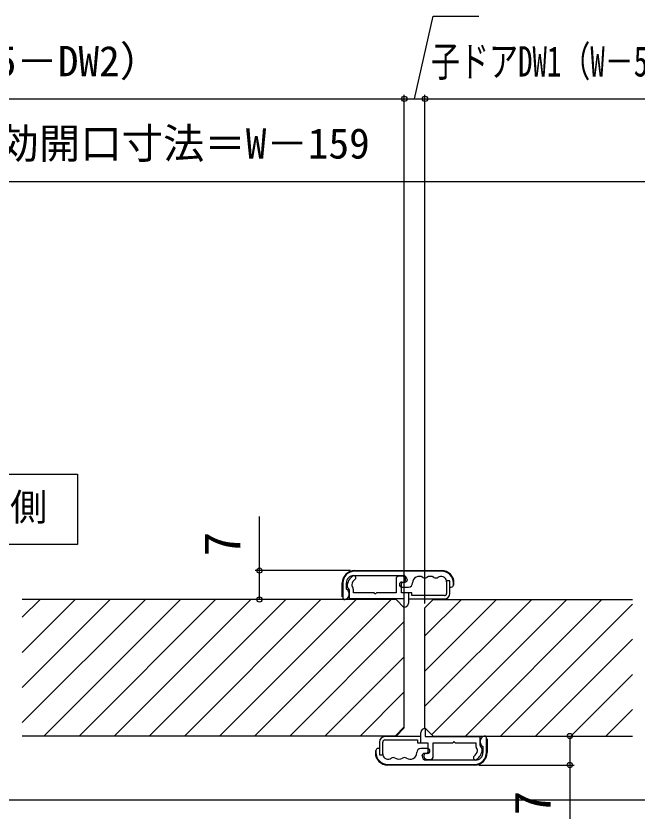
# Model space of a CAD drawing. Units: millimetres, scale not verified. Extents: x -525 to 525, y -783 to 779.
# Drawn here: x 105.3 to 255.5, y -123.3 to 70.7 of the extents above; entities that cross this region are included whole.
import ezdxf
from ezdxf.enums import TextEntityAlignment as Align

# ---------------------------------------------------------------- set-up
doc = ezdxf.new("R2010")
doc.units = ezdxf.units.MM
doc.header["$LTSCALE"] = 4
for name, color, linetype in [('0-2_USER1', 3, 'Continuous'), ('0-4_YKK_12', 2, 'Continuous'), ('0-5_YKK_13', 4, 'Continuous'), ('0-7_YKK_D', 6, 'Continuous')]:
    doc.layers.add(name, color=color, linetype=linetype)
doc.styles.add('ＭＳ ゴシック', font='')
doc.styles.get('ＭＳ ゴシック').set_extended_font_data('MS Gothic')

msp = doc.modelspace()

# ---------------------------------------------------------------- linework, layer by layer
at = {"layer": '0-2_USER1'}
msp.add_lwpolyline([(120.11, -40.03), (120.11, -57.043), (84.269, -57.043), (84.269, -40.03)], close=True, dxfattribs=at)
at = {"layer": '0-4_YKK_12'}
for p, q in [((197.1, -70.3), (106.8, -70.3)), ((106.8, -74.592), (111.092, -70.3)), ((106.8, -83.077), (119.577, -70.3)), ((106.8, -91.562), (128.062, -70.3)), ((106.8, -100.048), (136.548, -70.3)), ((112.033, -103.3), (145.033, -70.3)), ((120.518, -103.3), (153.518, -70.3)), ((129.004, -103.3), (162.004, -70.3)), ((137.489, -103.3), (170.489, -70.3)), ((145.974, -103.3), (178.974, -70.3)), ((154.459, -103.3), (187.459, -70.3)), ((162.945, -103.3), (195.945, -70.3)), ((199.1, -72.3), (197.1, -70.3)), ((204.1, -72.3), (206.1, -70.3)), ((204.1, -79.115), (212.915, -70.3)), ((204.1, -87.601), (221.401, -70.3)), ((204.1, -96.086), (229.886, -70.3)), ((205.736, -102.936), (238.371, -70.3)), ((206.1, -70.3), (254.218, -70.3)), ((213.856, -103.3), (246.856, -70.3)), ((222.342, -103.3), (254.218, -71.424)), ((199.1, -101.3), (199.1, -72.3)), ((204.1, -101.3), (204.1, -72.3)), ((171.43, -103.3), (199.1, -75.63)), ((230.827, -103.3), (254.218, -79.909)), ((179.915, -103.3), (199.1, -84.115)), ((239.312, -103.3), (254.218, -88.394)), ((188.401, -103.3), (199.1, -92.601)), ((247.798, -103.3), (254.218, -96.879)), ((196.886, -103.3), (199.1, -101.086)), ((199.1, -101.3), (197.1, -103.3)), ((204.1, -101.3), (206.1, -103.3)), ((197.1, -103.3), (106.8, -103.3)), ((206.1, -103.3), (254.218, -103.3)), ((383.383, -118.8), (-52.716, -118.8))]:
    msp.add_line(p, q, dxfattribs=at)
at = {"layer": '0-5_YKK_13'}
for p, q in [((187.103, -63.3), (208.103, -63.3)), ((208.103, -63.45), (187.103, -63.45)), ((186.903, -64.5), (198.803, -64.5)), ((198.583, -64.656), (197.803, -64.656)), ((199.803, -65.5), (199.803, -65.6)), ((210.103, -65.8), (209.289, -65.8)), ((210.103, -68.856), (210.103, -65.8)), ((184.103, -69.619), (184.103, -66.3)), ((184.253, -66.3), (184.253, -69.85)), ((185.103, -67.8), (185.103, -66.3)), ((198.503, -66.1), (199.303, -66.1)), ((198.503, -67.3), (200.103, -67.3)), ((198.703, -66.1), (198.99, -66.1)), ((209.303, -65.994), (209.303, -68.856)), ((210.103, -67.3), (210.453, -67.3)), ((210.953, -66.8), (210.953, -66.3)), ((211.103, -66.8), (211.103, -66.3)), ((185.803, -67.992), (185.803, -70.156)), ((191.8, -68.656), (192.103, -68.96)), ((192.103, -68.96), (192.407, -68.656)), ((208.803, -69.356), (200.903, -69.356)), ((184.703, -70.3), (184.805, -70.3)), ((200.103, -70.156), (200.103, -71.156)), ((200.103, -70.156), (208.803, -70.156)), ((203.103, -103.444), (203.103, -102.444)), ((193.103, -104.744), (193.103, -107.8)), ((193.903, -107.606), (193.903, -104.744)), ((203.103, -103.444), (194.403, -103.444)), ((194.403, -104.244), (202.303, -104.244)), ((211.103, -104.64), (210.8, -104.944)), ((211.407, -104.944), (211.103, -104.64)), ((217.403, -105.608), (217.403, -103.444)), ((218.503, -103.3), (218.401, -103.3)), ((218.953, -107.3), (218.953, -103.75)), ((219.103, -103.981), (219.103, -107.3)), ((193.103, -106.3), (192.753, -106.3)), ((204.703, -106.3), (203.103, -106.3)), ((218.103, -105.8), (218.103, -107.3)), ((192.103, -106.8), (192.103, -107.3)), ((192.253, -106.8), (192.253, -107.3)), ((193.103, -107.8), (193.918, -107.8)), ((203.403, -108.1), (203.403, -108)), ((204.703, -107.5), (203.903, -107.5)), ((204.503, -107.5), (204.216, -107.5)), ((195.103, -110.15), (216.103, -110.15)), ((216.103, -110.3), (195.103, -110.3)), ((216.303, -109.1), (204.403, -109.1)), ((204.623, -108.944), (205.403, -108.944))]:
    msp.add_line(p, q, dxfattribs=at)
for points in [[(197.103, -65.356), (197.103, -68.656), (192.407, -68.656)], [(200.103, -68.656), (198.403, -68.656), (198.403, -66.4)], [(191.8, -68.656), (186.803, -68.656), (186.803, -67.992)], [(200.903, -69.356), (200.903, -68.656), (200.103, -68.656), (200.103, -70.156)], [(199.103, -72.156), (199.103, -70.156), (185.803, -70.156)], [(204.103, -101.444), (204.103, -103.444), (217.403, -103.444)], [(202.303, -104.244), (202.303, -104.944), (203.103, -104.944), (203.103, -103.444)], [(203.103, -104.944), (204.803, -104.944), (204.803, -107.2)], [(206.103, -108.244), (206.103, -104.944), (210.8, -104.944)], [(211.407, -104.944), (216.403, -104.944), (216.403, -105.608)]]:
    msp.add_lwpolyline(points, dxfattribs=at)
for centre, radius, start, end in [((187.103, -66.3), 3, 90, 180), ((187.103, -66.3), 2.85, 90, 180), ((208.103, -66.3), 3, 0, 90), ((208.103, -66.3), 2.85, 0, 90), ((186.903, -66.3), 1.8, 90, 180), ((188.303, -67.128), 3, 124.0562, 180), ((188.377, -67.067), 2, 124.0562, 169.40954), ((186.903, -65.056), 0.5, 315, 124.0562), ((197.803, -65.356), 0.7, 90, 180), ((198.583, -65.476), 0.82, 321.50697, 90), ((198.803, -65.5), 1, 0, 90), ((199.303, -65.6), 0.5, 270, 0), ((202.703, -66.3), 1.6, 56.99128, 180), ((204.053, -64.222), 0.878, 236.99128, 303.00872), ((205.403, -66.3), 1.6, 56.99128, 123.00872), ((206.753, -64.222), 0.878, 236.99128, 305.32907), ((208.009, -65.994), 1.294, 8.62056, 125.32907), ((208.009, -65.994), 1.294, 0, 8.62056), ((184.443, -68.989), 1.36, 285.44548, 60.96826), ((185.803, -67.126), 0.5, 180, 240), ((185.303, -67.992), 0.5, 0, 60), ((186.902, -66.791), 0.5, 169.40954, 216.91254), ((185.303, -67.992), 1.5, 0, 36.91254), ((198.503, -66.7), 0.6, 90, 180), ((198.503, -66.7), 0.6, 180, 270), ((198.703, -66.4), 0.3, 90, 180), ((198.99, -65.8), 0.3, 270, 321.50697), ((200.103, -66.3), 1, 270, 0), ((210.453, -66.8), 0.5, 270, 0), ((208.803, -68.856), 1.3, 270, 0), ((208.803, -68.856), 0.5, 270, 0), ((184.703, -69.85), 0.45, 180, 270), ((199.103, -71.156), 1, 270, 0), ((204.103, -102.444), 1, 90, 180), ((194.403, -104.744), 1.3, 90, 180), ((194.403, -104.744), 0.5, 90, 180), ((218.763, -104.611), 1.36, 105.44548, 240.96826), ((218.503, -103.75), 0.45, 0, 90), ((192.753, -106.8), 0.5, 90, 180), ((203.103, -107.3), 1, 90, 180), ((204.703, -106.9), 0.6, 0, 90), ((217.903, -105.608), 1.5, 180, 216.91254), ((214.903, -106.472), 3, 304.0562, 0), ((216.304, -106.809), 0.5, 349.40954, 36.91254), ((217.903, -105.608), 0.5, 180, 240), ((217.403, -106.474), 0.5, 0, 60), ((195.103, -107.3), 3, 180, 270), ((195.103, -107.3), 2.85, 180, 270), ((195.197, -107.606), 1.294, 180, 188.62056), ((195.197, -107.606), 1.294, 188.62056, 305.32907), ((196.453, -109.378), 0.878, 56.99128, 125.32907), ((197.803, -107.3), 1.6, 236.99128, 303.00872), ((199.153, -109.378), 0.878, 56.99128, 123.00872), ((200.503, -107.3), 1.6, 236.99128, 0), ((203.903, -108), 0.5, 90, 180), ((204.403, -108.1), 1, 180, 270), ((204.623, -108.124), 0.82, 141.50697, 270), ((204.216, -107.8), 0.3, 90, 141.50697), ((204.503, -107.2), 0.3, 270, 0), ((204.703, -106.9), 0.6, 270, 0), ((205.403, -108.244), 0.7, 270, 0), ((216.303, -108.544), 0.5, 135, 304.0562), ((214.83, -106.533), 2, 304.0562, 349.40954), ((216.103, -107.3), 2.85, 270, 0), ((216.103, -107.3), 3, 270, 0), ((216.303, -107.3), 1.8, 270, 0)]:
    msp.add_arc(centre, radius, start, end, dxfattribs=at)
at = {"layer": '0-7_YKK_D'}
for p, q in [((11.5, 50.7), (199.1, 50.7)), ((199.1, -71.3), (199.1, 51.7)), ((199.1, -71.3), (199.1, 51.7)), ((199.1, 50.7), (204.1, 50.7)), ((204.1, -71.3), (204.1, 51.7)), ((204.1, -71.3), (204.1, 51.7)), ((204.1, 50.7), (319.1, 50.7)), ((65.7, 30.7), (264.9, 30.7)), ((186.103, -63.3), (163.103, -63.3)), ((183.703, -70.3), (163.103, -70.3)), ((219.503, -103.3), (240.103, -103.3)), ((217.103, -110.3), (240.103, -110.3))]:
    msp.add_line(p, q, dxfattribs=at)
for points in [[(201.6, 50.7), (206.114, 70.7), (217.069, 70.7)], [(164.103, -70.3), (164.103, -63.3), (164.103, -50.273)], [(239.103, -103.3), (239.103, -110.3), (239.103, -123.327)]]:
    msp.add_lwpolyline(points, dxfattribs=at)
for centre in [(199.1, 50.7), (199.1, 50.7), (204.1, 50.7), (204.1, 50.7), (164.103, -63.3), (164.103, -70.3), (239.103, -103.3), (239.103, -110.3)]:
    msp.add_circle(centre, 0.637, dxfattribs=at)

# ---------------------------------------------------------------- texts
at = {"layer": '0-2_USER1', "style": 'ＭＳ ゴシック'}
msp.add_text('開く側', height=6.598, dxfattribs=at).set_placement((85.854, -53.233), align=Align.BOTTOM_LEFT)
at = {"layer": '0-7_YKK_D', "style": 'ＭＳ ゴシック'}
for s, p in [('親ドアDW1（W－55－DW2）', (25.47, 53.95)), ('有効開口寸法＝W－159', (90.811, 34.064))]:
    msp.add_text(s, height=7.331, dxfattribs=at).set_placement(p, align=Align.BOTTOM_LEFT)
at = {"layer": '0-7_YKK_D', "style": 'ＭＳ ゴシック', "width": 0.7}
msp.add_text('子ドアDW1（W－55－DW1）', height=7.331, dxfattribs=at).set_placement((205.58, 53.893), align=Align.BOTTOM_LEFT)
at = {"layer": '0-7_YKK_D', "style": 'ＭＳ ゴシック'}
for p in [(162.103, -59.909), (237.103, -122.486)]:
    msp.add_text('7', height=8.798, rotation=90, dxfattribs=at).set_placement(p, align=Align.BOTTOM_LEFT)

doc.saveas('drawing.dxf')
